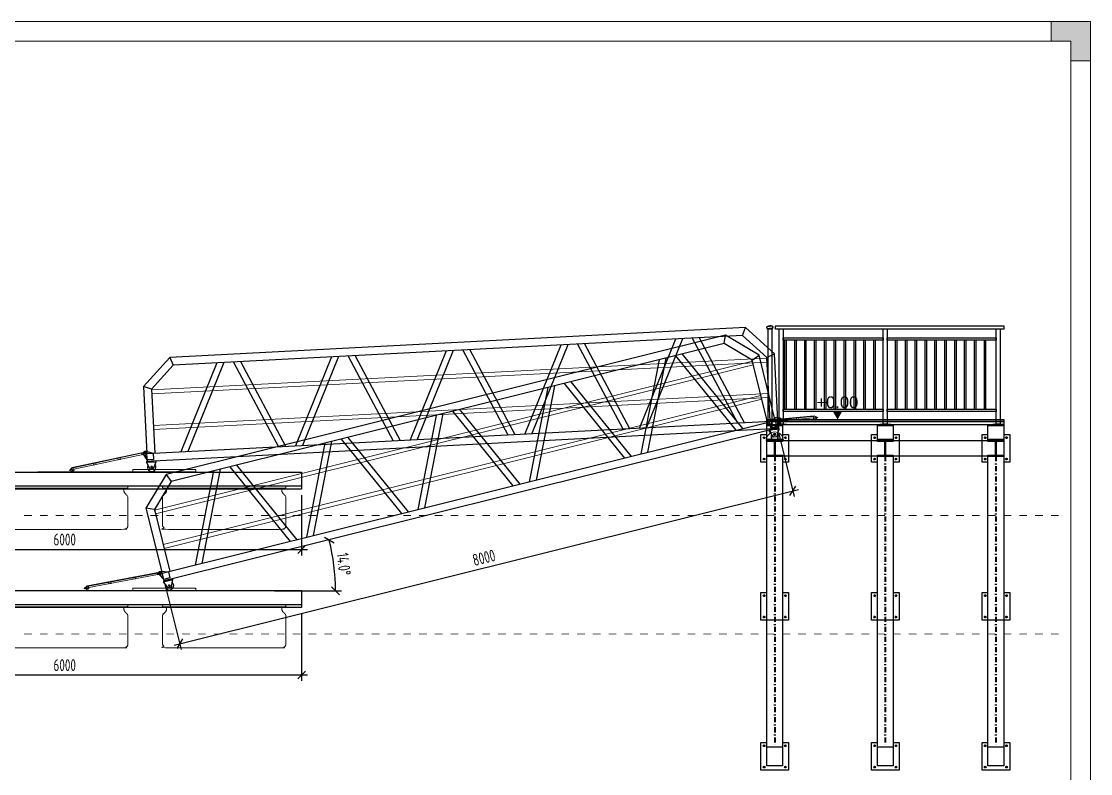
# Model space of a CAD drawing. Header units: millimetres. Extents: x 4 to 2106212, y -117026 to 198097.
# Drawn here: x 1930065 to 1943603, y 180477 to 190001 of the extents above; entities that cross this region are included whole.
import ezdxf

# ---------------------------------------------------------------- set-up
doc = ezdxf.new("R2010")
doc.units = ezdxf.units.MM
for name, pattern in [('CENTER', [0.6, 0.375, -0.075, 0.075, -0.075]), ('CENTER2', [28.575, 19.05, -3.175, 3.175, -3.175]), ('DASHDOT2', [12.7, 6.35, -3.175, 0, -3.175])]:
    doc.linetypes.add(name, pattern=pattern)
for name, color, linetype, lineweight in [('dim', 6, 'Continuous', 13), ('加强板', 140, 'Continuous', 18), ('图框', 7, 'Continuous', 13), ('型材', 7, 'Continuous', 15), ('护栏', 7, 'FENCELINE2', 20), ('文本', 3, 'Continuous', 13), ('浮箱', 160, 'Continuous', 20), ('结构', 4, 'Continuous', 18), ('虚线', 1, 'CENTER2', 0), ('铝斜撑', 241, 'Continuous', 9)]:
    doc.layers.add(name, color=color, linetype=linetype, lineweight=lineweight)
for name, color, linetype in [('H200', 3, 'Continuous'), ('lev', 6, 'Continuous'), ('STEEL', 34, 'Continuous'), ('方管', 100, 'Continuous'), ('细实线(绿色)', 3, 'Continuous'), ('铝横梁', 220, 'Continuous'), ('铝通', 4, 'Continuous')]:
    doc.layers.add(name, color=color, linetype=linetype)
doc.styles.add('hztxt', font='ros1.shx', dxfattribs={"width": 0.8, "bigfont": 'hztxt.shx'})
doc.styles.add('TEXT25', font='arial.ttf', dxfattribs={"height": 0.2})
doc.linetypes.add('FENCELINE2', pattern='A,6.35,-2.54,[132,ltypeshp.shx,S=2.54,R=0,X=-2.54,Y=0],-2.54,25.4', length=36.83)
doc.dimstyles.new('DIM-50', dxfattribs={"dimscale": 50, "dimtxt": 3, "dimasz": 2, "dimexe": 1.5, "dimexo": 1.5, "dimgap": 1, "dimtad": 1, "dimdec": 1, "dimdsep": 46, "dimtxsty": 'hztxt', "dimblk": 'OBLIQUE', "dimcen": 0, "dimdle": 1.5, "dimclrd": 9, "dimclre": 9, "dimclrt": 2, "dimadec": 1, "dimazin": 0, "dimtfac": 1, "dimtdec": 1, "dimtix": 1, "dimtmove": 2, "dimatfit": 3, "dimldrblk": 'OBLIQUE', "dimfxl": 15, "dimtolj": 1, "dimtzin": 0, "dimarcsym": 1})

# ---------------------------------------------------------------- blocks, each defined once
blk = doc.blocks.new('JAGZZ')
at = {"color": 1, "linetype": 'CENTER2', "ltscale": 0.2}
for p, q in [((524725, 13006), (524689, 13006)), ((524707, 12989), (524707, 13024)), ((524616, 12929), (524616, 12941)), ((524627, 12918), (524627, 12953)), ((524638, 12929), (524638, 12941)), ((524776, 12929), (524776, 12941)), ((524787, 12918), (524787, 12953)), ((524798, 12929), (524798, 12941))]:
    blk.add_line(p, q, dxfattribs=at)
at = {"layer": '结构', "color": 4}
for p, q in [((524597, 12929), (524597, 12941)), ((524817, 12941), (524597, 12941)), ((524817, 12929), (524597, 12929)), ((524817, 12929), (524817, 12941))]:
    blk.add_line(p, q, dxfattribs=at)
for points in [[(524670, 12941), (524670, 13001), (524662, 13001), (524662, 12941)], [(524744, 12941), (524744, 13001), (524752, 13001), (524752, 12941)]]:
    blk.add_lwpolyline(points, close=True, dxfattribs=at)
at = {"layer": '结构'}
blk.add_circle((524707, 13006), 13, dxfattribs=at)
at = {"layer": '结构', "color": 4}
blk.add_arc((524707, 12931), 106, 5.7248, 174.2752, dxfattribs=at)
blk = doc.blocks.new('A$C32F71815')
at = {"layer": '铝斜撑', "linetype": 'Continuous'}
for p, q in [((3, 20), (0, 20)), ((0, 20), (0, 0)), ((40, 0), (0, 0)), ((3, 20), (3, 3)), ((40, 3), (3, 3)), ((40, 0), (40, 3))]:
    blk.add_line(p, q, dxfattribs=at)
blk = doc.blocks.new('A$C42B83C84')
at = {"layer": '图框', "lineweight": 0}
h = blk.add_hatch(dxfattribs=at)
h.set_pattern_fill('ANSI31', color=256, scale=0.5, style=0)
h.set_pattern_definition([(45, (82514.4754, -36464.1272), (-1.122532015, 1.122532015), [])])
edge = h.paths.add_edge_path(flags=17)
edge.add_arc((15, 30), 6.5, 0, 360)
edge = h.paths.add_edge_path()
edge.add_arc((15, 30), 10, 0, 360)
for p, q in [((0, 25), (0, 45)), ((0, 45), (458, 45)), ((5, 25), (0, 25)), ((5, 40), (5, 25)), ((457, 40), (5, 40)), ((457, 40), (497, 15)), ((458, 45), (500, 19)), ((462, 7), (462, 23)), ((467, 7), (467, 23)), ((497, 15), (500, 19))]:
    blk.add_line(p, q, dxfattribs=at)
for points in [[(29, 20), (29, 40), (444, 40), (444, 20)], [(59, 40), (59, 20), (29, 20), (29, 40)], [(259, 40), (259, 20), (229, 20), (229, 40)]]:
    blk.add_lwpolyline(points, close=True, dxfattribs=at)
blk.add_lwpolyline([(444, 20), (444, 10, 0.414214), (454, 0), (474, 0, 0.414214), (484, 10), (484, 20)], format="xyb", dxfattribs=at)
blk.add_lwpolyline([(458, 0), (458, 7), (470, 7), (470, 0)], dxfattribs=at)
for radius in [10, 6.5]:
    blk.add_circle((15, 30), radius, dxfattribs=at)
blk.add_blockref('A$C32F71815', (444, 20), dxfattribs=at)
blk = doc.blocks.new('tb')
at = {"lineweight": 0}
h = blk.add_hatch(dxfattribs=at)
h.set_pattern_fill('ANSI31', color=256, scale=0.125, style=0)
h.set_pattern_definition([(45, (-488846.90197, 126237.06756), (-0.2806330038, 0.28063300377), [])])
edge = h.paths.add_edge_path(flags=17)
edge.add_arc((0, 0), 6.5, 0, 360)
edge = h.paths.add_edge_path()
edge.add_arc((0, 0), 10, 0, 360)
for p, q in [((-15, -5), (-15, 15)), ((-15, 15), (943, 15)), ((-10, 10), (-10, -5)), ((942, 10), (-10, 10)), ((942, 10), (982, -16)), ((943, 15), (985, -12)), ((-10, -5), (-15, -5)), ((927, -10), (927, -20)), ((937, -30), (957, -30)), ((941, -23), (953, -23)), ((941, -30), (941, -23)), ((945, -23), (945, -7)), ((950, -23), (950, -7)), ((953, -30), (953, -23)), ((967, -10), (967, -20)), ((982, -16), (985, -12))]:
    blk.add_line(p, q, dxfattribs=at)
for points in [[(14, -10), (14, 10), (927, 10), (927, -10)], [(44, 10), (44, -10), (14, -10), (14, 10)], [(356, 10), (356, -10), (326, -10), (326, 10)], [(668, 10), (668, -10), (638, -10), (638, 10)]]:
    blk.add_lwpolyline(points, close=True, dxfattribs=at)
for radius in [10, 6.5]:
    blk.add_circle((0, 0), radius, dxfattribs=at)
for centre, start, end in [((937, -20), 180, 270), ((957, -20), 270, 0)]:
    blk.add_arc(centre, 10, start, end, dxfattribs=at)
blk.add_blockref('A$C32F71815', (927, -10), dxfattribs=at)
blk = doc.blocks.new('*U2430')
at = {"layer": '虚线', "const_width": 10}
blk.add_lwpolyline([(-50, 0), (50, 0)], dxfattribs=at)
blk = doc.blocks.new('*U2431')
at = {"color": 0, "linetype": 'ByBlock', "lineweight": -2, "transparency": 16777216}
for p in [(0, 0), (200, 0), (400, 0), (600, 0), (800, 0), (1000, 0), (1200, 0), (1400, 0), (1600, 0), (1800, 0), (2000, 0), (2200, 0), (2400, 0), (2600, 0), (2800, 0), (3000, 0), (3200, 0), (3400, 0), (3600, 0), (3800, 0), (4000, 0), (4200, 0), (4400, 0), (4600, 0), (4800, 0), (5000, 0), (5200, 0), (5400, 0), (5600, 0), (5800, 0), (6000, 0), (6200, 0), (6400, 0), (6600, 0), (6800, 0), (7000, 0), (7200, 0), (7400, 0), (7600, 0), (7800, 0), (8000, 0), (8200, 0), (8400, 0), (8600, 0), (8800, 0), (9000, 0), (9200, 0), (9400, 0), (9600, 0), (9800, 0), (10000, 0), (10200, 0), (10400, 0), (10600, 0), (10800, 0), (11000, 0), (11200, 0), (11400, 0), (11600, 0), (11800, 0), (12000, 0), (12200, 0), (12400, 0), (12600, 0), (12800, 0), (13000, 0)]:
    blk.add_blockref('*U2430', p, dxfattribs=at)
blk = doc.blocks.new('EB')
at = {"layer": '加强板'}
blk.add_lwpolyline([(1337537242, 365767056), (1337537242, 365767006), (1337537257, 365767006), (1337537267, 365767056)], close=True, dxfattribs=at)
at = {"layer": '铝通'}
blk.add_lwpolyline([(1337537285, 365767056, 0.668622), (1337537254, 365767090), (1337537162, 365767061), (1337537162, 365766981), (1337537242, 365766981)], format="xyb", close=True, dxfattribs=at)
blk.add_circle((1337537262, 365767066), 7, dxfattribs=at)
blk = doc.blocks.new('A$C1CD0366B')
at = {"color": 1, "linetype": 'CENTER', "ltscale": 0.52}
for p, q in [((56, 60), (84, 60)), ((70, 46), (70, 74))]:
    blk.add_line(p, q, dxfattribs=at)
blk.add_lwpolyline([(0, 120), (0, 0), (10, 0), (10, 120)], close=True)
blk.add_lwpolyline([(10, 120), (97, 84, -0.315452), (100, 79), (100, 41, -0.315452), (97, 36), (10, 0)], format="xyb")
blk.add_circle((70, 60), 13)
blk = doc.blocks.new('GW-R')
at = {"color": 3, "linetype": 'CENTER2'}
for p, q in [((8398, 1960), (8368, 1960)), ((8383, 1945), (8383, 1975))]:
    blk.add_line(p, q, dxfattribs=at)
at = {"color": 1, "linetype": 'CENTER', "ltscale": 0.52}
for p, q in [((8369, 1960), (8397, 1960)), ((8383, 1974), (8383, 1946))]:
    blk.add_line(p, q, dxfattribs=at)
blk.add_lwpolyline([(8443, 2035), (8323, 2035), (8323, 2025), (8443, 2025)], close=True)
at = {"color": 0}
for points in [[(8360, 1942), (8323, 2025)], [(8406, 1942), (8443, 2025)]]:
    blk.add_lwpolyline(points, dxfattribs=at)
blk.add_lwpolyline([(8406, 1942, -0.317501), (8397, 1935), (8370, 1935, -0.317501), (8360, 1942)], format="xyb")
blk.add_circle((8383, 1960), 9)
blk.add_circle((8383, 1960), 9)
blk.add_arc((8383, 1960), 55, 144.9944, 35.0056)
blk = doc.blocks.new('*U2432')
at = {"layer": '型材'}
for points in [[(3900, 315), (-3900, 315), (-3900, 265), (3900, 265)], [(3900, -135), (-3900, -135), (-3900, -185), (3900, -185)]]:
    blk.add_lwpolyline(points, close=True, dxfattribs=at)
at = {"layer": '铝横梁', "color": 6}
for points in [[(-3060, 615), (-3573, -485)], [(-2971, 615), (-3485, -485)], [(-2846, 615), (-2332, -485)], [(-2758, 615), (-2244, -485)], [(-1606, 615), (-2119, -485)], [(-1517, 615), (-2031, -485)], [(-1392, 615), (-878, -485)], [(-1304, 615), (-790, -485)], [(-152, 615), (-665, -485)], [(-63, 615), (-577, -485)], [(62, 615), (576, -485)], [(150, 615), (664, -485)], [(1302, 615), (789, -485)], [(1391, 615), (877, -485)], [(1516, 615), (2030, -485)], [(1604, 615), (2118, -485)], [(2756, 615), (2243, -485)], [(2845, 615), (2331, -485)], [(2970, 615), (3484, -485)], [(3058, 615), (3572, -485)]]:
    blk.add_lwpolyline(points, dxfattribs=at)
at = {"layer": '铝通', "color": 4}
for points in [[(-4000, -485), (-4000, 365), (-3650, 715), (3650, 715), (4000, 365), (4000, -485)], [(-3609, 615), (-3650, 715)], [(3650, 715), (3609, 615)], [(-3900, -485), (-3900, 324), (-3609, 615), (3609, 615), (3900, 324), (3900, -485)], [(-3900, 324), (-4000, 365)], [(3900, 324), (4000, 365)], [(4000, -485), (-4000, -485), (-4000, -585), (4000, -585), (4000, -485)]]:
    blk.add_lwpolyline(points, dxfattribs=at)
at = {"xscale": -1}
blk.add_blockref('GW-R', (12333, -2620), dxfattribs=at)
at = {"layer": '图框', "xscale": -1, "rotation": 90}
blk.add_blockref('A$C1CD0366B', (-3890, -585), dxfattribs=at)
at = {"layer": '型材', "color": 22, "xscale": -1}
blk.add_blockref('EB', (1337533242, -365767546), dxfattribs=at)
at = {"layer": '型材', "color": 22}
blk.add_blockref('EB', (-1337533242, -365767546), dxfattribs=at)
blk = doc.blocks.new('*U2433')
at = {"color": 0, "linetype": 'ByBlock', "lineweight": -2, "transparency": 16777216}
blk.add_blockref('*U2432', (0, 0), dxfattribs=at)
blk = doc.blocks.new('*U2434')
at = {"layer": '虚线', "const_width": 10}
blk.add_lwpolyline([(-50, 0), (50, 0)], dxfattribs=at)
blk = doc.blocks.new('*U2435')
at = {"color": 0, "linetype": 'ByBlock', "lineweight": -2, "transparency": 16777216}
for p in [(0, 0), (200, 0), (400, 0), (600, 0), (800, 0), (1000, 0), (1200, 0), (1400, 0), (1600, 0), (1800, 0), (2000, 0), (2200, 0), (2400, 0), (2600, 0), (2800, 0), (3000, 0), (3200, 0), (3400, 0), (3600, 0), (3800, 0), (4000, 0), (4200, 0), (4400, 0), (4600, 0), (4800, 0), (5000, 0), (5200, 0), (5400, 0), (5600, 0), (5800, 0), (6000, 0), (6200, 0), (6400, 0), (6600, 0), (6800, 0), (7000, 0), (7200, 0), (7400, 0), (7600, 0), (7800, 0), (8000, 0), (8200, 0), (8400, 0), (8600, 0), (8800, 0), (9000, 0), (9200, 0), (9400, 0), (9600, 0), (9800, 0), (10000, 0), (10200, 0), (10400, 0), (10600, 0), (10800, 0), (11000, 0), (11200, 0), (11400, 0), (11600, 0), (11800, 0), (12000, 0), (12200, 0), (12400, 0), (12600, 0), (12800, 0), (13000, 0)]:
    blk.add_blockref('*U2434', p, dxfattribs=at)
blk = doc.blocks.new('*U2436')
at = {"layer": '型材'}
for points in [[(3900, 315), (-3900, 315), (-3900, 265), (3900, 265)], [(3900, -135), (-3900, -135), (-3900, -185), (3900, -185)]]:
    blk.add_lwpolyline(points, close=True, dxfattribs=at)
at = {"layer": '铝横梁', "color": 6}
for points in [[(-3060, 615), (-3573, -485)], [(-2971, 615), (-3485, -485)], [(-2846, 615), (-2332, -485)], [(-2758, 615), (-2244, -485)], [(-1606, 615), (-2119, -485)], [(-1517, 615), (-2031, -485)], [(-1392, 615), (-878, -485)], [(-1304, 615), (-790, -485)], [(-152, 615), (-665, -485)], [(-63, 615), (-577, -485)], [(62, 615), (576, -485)], [(150, 615), (664, -485)], [(1302, 615), (789, -485)], [(1391, 615), (877, -485)], [(1516, 615), (2030, -485)], [(1604, 615), (2118, -485)], [(2756, 615), (2243, -485)], [(2845, 615), (2331, -485)], [(2970, 615), (3484, -485)], [(3058, 615), (3572, -485)]]:
    blk.add_lwpolyline(points, dxfattribs=at)
at = {"layer": '铝通', "color": 4}
for points in [[(-4000, -485), (-4000, 365), (-3650, 715), (3650, 715), (4000, 365), (4000, -485)], [(-3609, 615), (-3650, 715)], [(3650, 715), (3609, 615)], [(-3900, -485), (-3900, 324), (-3609, 615), (3609, 615), (3900, 324), (3900, -485)], [(-3900, 324), (-4000, 365)], [(3900, 324), (4000, 365)], [(4000, -485), (-4000, -485), (-4000, -585), (4000, -585), (4000, -485)]]:
    blk.add_lwpolyline(points, dxfattribs=at)
at = {"xscale": -1}
blk.add_blockref('GW-R', (12333, -2620), dxfattribs=at)
at = {"layer": '图框', "xscale": -1, "rotation": 90}
blk.add_blockref('A$C1CD0366B', (-3890, -585), dxfattribs=at)
at = {"layer": '型材', "color": 22, "xscale": -1}
blk.add_blockref('EB', (1337533242, -365767546), dxfattribs=at)
at = {"layer": '型材', "color": 22}
blk.add_blockref('EB', (-1337533242, -365767546), dxfattribs=at)
blk = doc.blocks.new('*U2437')
at = {"color": 0, "linetype": 'ByBlock', "lineweight": -2, "transparency": 16777216}
blk.add_blockref('*U2436', (0, 0), dxfattribs=at)
blk = doc.blocks.new('_Oblique')
at = {"color": 0, "linetype": 'ByBlock', "lineweight": -2}
blk.add_line((-0.5, -0.5), (0.5, 0.5), dxfattribs=at)
blk = doc.blocks.new('*D2442')
at = {"color": 9, "lineweight": -2, "transparency": 16777216}
blk.add_line((1933270, 182793), (1934118, 182793), dxfattribs=at)
blk.add_arc((1931405, 182793), 2637, 360, 14, dxfattribs=at)
at = {"layer": 'Defpoints', "color": 0, "transparency": 16777216}
for p in [(1939635, 184845, 0), (1931873, 182910, 0), (1934034, 183008), (1929195, 182793), (1933195, 182793)]:
    blk.add_point(p, dxfattribs=at)
at = {"color": 9, "lineweight": -2, "transparency": 16777216, "xscale": 100, "yscale": 100, "zscale": 100}
for p, rotation in [((1933964, 183431), 103.9999999999998), ((1934043, 182793), 269.9999999999997)]:
    blk.add_blockref('_Oblique', p, dxfattribs=dict(at, rotation=rotation))
at = {"color": 2, "transparency": 16777216, "insert": (1934147, 183130), "char_height": 150, "attachment_point": 5, "rotation": 277, "style": 'hztxt'}
blk.add_mtext('\\A1;14.0°', dxfattribs=at)
blk = doc.blocks.new('*U2440')
at = {"color": 0, "ltscale": 5000}
blk.add_lwpolyline([(3000, 363), (-3000, 363), (-3000, 147), (3000, 147)], close=True, dxfattribs=at)
blk.add_lwpolyline([(3000, 187), (-3000, 187)], dxfattribs=at)
at = {"layer": '浮箱', "color": 5, "linetype": 'Continuous', "lineweight": 5}
for points in [[(-1250, 157, 0.414214), (-1240, 167), (-1240, 177, 0.414214), (-1250, 187), (-1290, 187), (-2750, 187), (-2790, 187, 0.414214), (-2800, 177), (-2800, 167, 0.414214), (-2790, 157), (-2750, 157), (-1290, 157)], [(750, 157, 0.414214), (760, 167), (760, 177, 0.414214), (750, 187), (710, 187), (-750, 187), (-790, 187, 0.414214), (-800, 177), (-800, 167, 0.414214), (-790, 157), (-750, 157), (710, 157)], [(2750, 157, 0.414214), (2760, 167), (2760, 177, 0.414214), (2750, 187), (2710, 187), (1250, 187), (1210, 187, 0.414214), (1200, 177), (1200, 167, 0.414214), (1210, 157), (1250, 157), (2710, 157)]]:
    blk.add_lwpolyline(points, format="xyb", close=True, dxfattribs=at)
for points in [[(-1290, 157), (-1290, 142), (-1290, 128), (-1290, 107), (-1275, 92), (-1265, 82), (-1255, 72), (-1240, 57), (-1240, 36), (-1240, -188), (-1240, -313), (-1240, -363), (-1290, -363), (-2220, -363), (-2750, -363), (-2800, -363), (-2800, -313), (-2800, -188), (-2800, 36), (-2800, 57), (-2785, 72), (-2775, 82), (-2765, 92), (-2750, 107), (-2750, 128), (-2750, 142), (-2750, 157)], [(710, 157), (710, 142), (710, 128), (710, 107), (725, 92), (735, 82), (745, 72), (760, 57), (760, 36), (760, -188), (760, -313), (760, -363), (710, -363), (-220, -363), (-750, -363), (-800, -363), (-800, -313), (-800, -188), (-800, 36), (-800, 57), (-785, 72), (-775, 82), (-765, 92), (-750, 107), (-750, 128), (-750, 142), (-750, 157)], [(2710, 157), (2710, 142), (2710, 128), (2710, 107), (2725, 92), (2735, 82), (2745, 72), (2760, 57), (2760, 36), (2760, -188), (2760, -213), (2760, -263), (2710, -263), (1780, -263), (1250, -263), (1200, -263), (1200, -213), (1200, -188), (1200, 36), (1200, 57), (1215, 72), (1225, 82), (1235, 92), (1250, 107), (1250, 128), (1250, 142), (1250, 157)]]:
    blk.add_rational_spline(points, [1, 1, 1, 0.923879532511, 1, 1, 1, 0.923879532511, 1, 1, 1, 0.707106781187, 1, 1, 1, 0.707106781187, 1, 1, 1, 0.923879532511, 1, 1, 1, 0.923879532511, 1, 1, 1], degree=2, knots=[0, 0, 0, 1, 1, 1.785398, 1.785398, 2.785398, 2.785398, 3.570796, 3.570796, 4.570796, 4.570796, 6.141593, 6.141593, 7.141593, 7.141593, 8.712389, 8.712389, 9.712389, 9.712389, 10.497787, 10.497787, 11.497787, 11.497787, 12.283185, 12.283185, 13.283185, 13.283185, 13.283185], dxfattribs=at)
blk = doc.blocks.new('*U2441')
at = {"color": 0, "linetype": 'ByBlock', "lineweight": -2, "transparency": 16777216}
blk.add_blockref('*U2440', (0, 0), dxfattribs=at)
blk = doc.blocks.new('*U2438')
at = {"color": 0, "ltscale": 5000}
blk.add_lwpolyline([(3000, 363), (-3000, 363), (-3000, 147), (3000, 147)], close=True, dxfattribs=at)
blk.add_lwpolyline([(3000, 187), (-3000, 187)], dxfattribs=at)
at = {"layer": '浮箱', "color": 5, "linetype": 'Continuous', "lineweight": 5}
for points in [[(-1250, 157, 0.414214), (-1240, 167), (-1240, 177, 0.414214), (-1250, 187), (-1290, 187), (-2750, 187), (-2790, 187, 0.414214), (-2800, 177), (-2800, 167, 0.414214), (-2790, 157), (-2750, 157), (-1290, 157)], [(750, 157, 0.414214), (760, 167), (760, 177, 0.414214), (750, 187), (710, 187), (-750, 187), (-790, 187, 0.414214), (-800, 177), (-800, 167, 0.414214), (-790, 157), (-750, 157), (710, 157)], [(2750, 157, 0.414214), (2760, 167), (2760, 177, 0.414214), (2750, 187), (2710, 187), (1250, 187), (1210, 187, 0.414214), (1200, 177), (1200, 167, 0.414214), (1210, 157), (1250, 157), (2710, 157)]]:
    blk.add_lwpolyline(points, format="xyb", close=True, dxfattribs=at)
for points in [[(-1290, 157), (-1290, 142), (-1290, 128), (-1290, 107), (-1275, 92), (-1265, 82), (-1255, 72), (-1240, 57), (-1240, 36), (-1240, -188), (-1240, -313), (-1240, -363), (-1290, -363), (-2220, -363), (-2750, -363), (-2800, -363), (-2800, -313), (-2800, -188), (-2800, 36), (-2800, 57), (-2785, 72), (-2775, 82), (-2765, 92), (-2750, 107), (-2750, 128), (-2750, 142), (-2750, 157)], [(710, 157), (710, 142), (710, 128), (710, 107), (725, 92), (735, 82), (745, 72), (760, 57), (760, 36), (760, -188), (760, -313), (760, -363), (710, -363), (-220, -363), (-750, -363), (-800, -363), (-800, -313), (-800, -188), (-800, 36), (-800, 57), (-785, 72), (-775, 82), (-765, 92), (-750, 107), (-750, 128), (-750, 142), (-750, 157)], [(2710, 157), (2710, 142), (2710, 128), (2710, 107), (2725, 92), (2735, 82), (2745, 72), (2760, 57), (2760, 36), (2760, -188), (2760, -213), (2760, -263), (2710, -263), (1780, -263), (1250, -263), (1200, -263), (1200, -213), (1200, -188), (1200, 36), (1200, 57), (1215, 72), (1225, 82), (1235, 92), (1250, 107), (1250, 128), (1250, 142), (1250, 157)]]:
    blk.add_rational_spline(points, [1, 1, 1, 0.923879532511, 1, 1, 1, 0.923879532511, 1, 1, 1, 0.707106781187, 1, 1, 1, 0.707106781187, 1, 1, 1, 0.923879532511, 1, 1, 1, 0.923879532511, 1, 1, 1], degree=2, knots=[0, 0, 0, 1, 1, 1.785398, 1.785398, 2.785398, 2.785398, 3.570796, 3.570796, 4.570796, 4.570796, 6.141593, 6.141593, 7.141593, 7.141593, 8.712389, 8.712389, 9.712389, 9.712389, 10.497787, 10.497787, 11.497787, 11.497787, 12.283185, 12.283185, 13.283185, 13.283185, 13.283185], dxfattribs=at)
blk = doc.blocks.new('*U2439')
at = {"color": 0, "linetype": 'ByBlock', "lineweight": -2, "transparency": 16777216}
blk.add_blockref('*U2438', (0, 0), dxfattribs=at)
blk = doc.blocks.new('*U2452')
at = {"layer": 'STEEL'}
for p, q in [((-135, 148), (-135, 122)), ((135, 148), (135, 122)), ((-148, 135), (-122, 135)), ((122, 135), (148, 135)), ((-148, -135), (-122, -135)), ((-135, -148), (-135, -122)), ((122, -135), (148, -135)), ((135, -148), (135, -122))]:
    blk.add_line(p, q, dxfattribs=at)
for points in [[(-100, -175), (-175, -175), (-175, 175), (-100, 175)], [(100, 175), (175, 175), (175, -175), (100, -175)]]:
    blk.add_lwpolyline(points, dxfattribs=at)
for centre in [(-135, 135), (135, 135), (-135, -135), (135, -135)]:
    blk.add_circle(centre, 11, dxfattribs=at)
blk = doc.blocks.new('*U2453')
at = {"color": 0, "linetype": 'ByBlock', "lineweight": -2, "transparency": 16777216}
blk.add_blockref('*U2452', (0, 0), dxfattribs=at)
blk = doc.blocks.new('*U2454')
at = {"layer": 'STEEL'}
for p, q in [((-135, 148), (-135, 122)), ((135, 148), (135, 122)), ((-148, 135), (-122, 135)), ((122, 135), (148, 135)), ((-148, -135), (-122, -135)), ((-135, -148), (-135, -122)), ((122, -135), (148, -135)), ((135, -148), (135, -122))]:
    blk.add_line(p, q, dxfattribs=at)
for points in [[(-100, -175), (-175, -175), (-175, 175), (-100, 175)], [(100, 175), (175, 175), (175, -175), (100, -175)]]:
    blk.add_lwpolyline(points, dxfattribs=at)
for centre in [(-135, 135), (135, 135), (-135, -135), (135, -135)]:
    blk.add_circle(centre, 11, dxfattribs=at)
blk = doc.blocks.new('*U2447')
at = {"color": 0, "linetype": 'ByBlock', "lineweight": -2, "transparency": 16777216}
blk.add_blockref('*U2454', (0, 0), dxfattribs=at)
blk = doc.blocks.new('*U2448')
at = {"layer": 'STEEL'}
for p, q in [((-135, 148), (-135, 122)), ((135, 148), (135, 122)), ((-148, 135), (-122, 135)), ((122, 135), (148, 135)), ((-148, -135), (-122, -135)), ((-135, -148), (-135, -122)), ((122, -135), (148, -135)), ((135, -148), (135, -122))]:
    blk.add_line(p, q, dxfattribs=at)
for points in [[(-100, -175), (-175, -175), (-175, 175), (-100, 175)], [(100, 175), (175, 175), (175, -175), (100, -175)]]:
    blk.add_lwpolyline(points, dxfattribs=at)
for centre in [(-135, 135), (135, 135), (-135, -135), (135, -135)]:
    blk.add_circle(centre, 11, dxfattribs=at)
blk = doc.blocks.new('*U2449')
at = {"color": 0, "linetype": 'ByBlock', "lineweight": -2, "transparency": 16777216}
blk.add_blockref('*U2448', (0, 0), dxfattribs=at)
blk = doc.blocks.new('*U2450')
at = {"layer": 'STEEL'}
for p, q in [((-135, 148), (-135, 122)), ((135, 148), (135, 122)), ((-148, 135), (-122, 135)), ((122, 135), (148, 135)), ((-148, -135), (-122, -135)), ((-135, -148), (-135, -122)), ((122, -135), (148, -135)), ((135, -148), (135, -122))]:
    blk.add_line(p, q, dxfattribs=at)
blk.add_lwpolyline([(100, 175), (175, 175), (175, -175), (-175, -175), (-175, 175), (-100, 175)], dxfattribs=at)
for centre in [(-135, 135), (135, 135), (-135, -135), (135, -135)]:
    blk.add_circle(centre, 11, dxfattribs=at)
blk = doc.blocks.new('*U2451')
at = {"color": 0, "linetype": 'ByBlock', "lineweight": -2, "transparency": 16777216}
for p in [(0, 0), (1400, 0), (2800, 0)]:
    blk.add_blockref('*U2450', p, dxfattribs=at)
blk = doc.blocks.new('*U2445')
at = {"layer": 'STEEL'}
for p, q in [((-135, 148), (-135, 122)), ((135, 148), (135, 122)), ((-148, 135), (-122, 135)), ((122, 135), (148, 135)), ((-148, -135), (-122, -135)), ((-135, -148), (-135, -122)), ((122, -135), (148, -135)), ((135, -148), (135, -122))]:
    blk.add_line(p, q, dxfattribs=at)
blk.add_lwpolyline([(100, 175), (175, 175), (175, -175), (-175, -175), (-175, 175), (-100, 175)], dxfattribs=at)
for centre in [(-135, 135), (135, 135), (-135, -135), (135, -135)]:
    blk.add_circle(centre, 11, dxfattribs=at)
blk = doc.blocks.new('*U2446')
at = {"color": 0, "linetype": 'ByBlock', "lineweight": -2, "transparency": 16777216}
for p in [(0, 0), (1400, 0), (2800, 0)]:
    blk.add_blockref('*U2445', p, dxfattribs=at)
blk = doc.blocks.new('*U2443')
h = blk.add_hatch(color=252)
h.dxf.hatch_style = 1
h.paths.add_polyline_path([(-1485, 1571, 0.414214), (-1488, 1568), (-1485, 1568)])
h = blk.add_hatch(color=252)
h.dxf.hatch_style = 1
h.paths.add_polyline_path([(-1435, 1571, -0.414214), (-1432, 1568), (-1435, 1568)])
h = blk.add_hatch(color=252)
h.dxf.hatch_style = 1
h.paths.add_polyline_path([(-1345, 1571, 0.414214), (-1348, 1568), (-1345, 1568)])
h = blk.add_hatch(color=252)
h.dxf.hatch_style = 1
h.paths.add_polyline_path([(-1295, 1571, -0.414214), (-1292, 1568), (-1295, 1568)])
h = blk.add_hatch(color=252)
h.dxf.hatch_style = 1
h.paths.add_polyline_path([(-25, 1571, 0.414214), (-28, 1568), (-25, 1568)])
h = blk.add_hatch(color=252)
h.dxf.hatch_style = 1
h.paths.add_polyline_path([(25, 1571, -0.414214), (28, 1568), (25, 1568)])
h = blk.add_hatch(color=252)
h.dxf.hatch_style = 1
h.paths.add_polyline_path([(1405, 1571, 0.414214), (1402, 1568), (1405, 1568)])
h = blk.add_hatch(color=252)
h.dxf.hatch_style = 1
h.paths.add_polyline_path([(1455, 1571, -0.414214), (1458, 1568), (1455, 1568)])
at = {"color": 252, "elevation": 0}
for points in [[(-25, 2777), (25, 2777), (25, 1568), (-25, 1568)], [(1405, 2777), (1455, 2777), (1455, 1568), (1405, 1568)], [(-1295, 2662), (-25, 2662), (-25, 2632), (-1295, 2632)], [(25, 2662), (1405, 2662), (1405, 2632), (25, 2632)], [(-1500, 1627), (1500, 1627), (1500, 1602), (-1500, 1602)], [(-1500, 1602), (1500, 1602), (1500, 1562), (-1500, 1562)]]:
    blk.add_lwpolyline(points, close=True, dxfattribs=at)
at = {"color": 252}
for points in [[(-1250, 1757), (-1250, 2632), (-1275, 2632), (-1275, 1757)], [(-1125, 1757), (-1125, 2632), (-1150, 2632), (-1150, 1757)], [(-1000, 1757), (-1000, 2632), (-1025, 2632), (-1025, 1757)], [(-875, 1757), (-875, 2632), (-900, 2632), (-900, 1757)], [(-750, 1757), (-750, 2632), (-775, 2632), (-775, 1757)], [(-625, 1757), (-625, 2632), (-650, 2632), (-650, 1757)], [(-500, 1757), (-500, 2632), (-525, 2632), (-525, 1757)], [(-375, 1757), (-375, 2632), (-400, 2632), (-400, 1757)], [(-250, 1757), (-250, 2632), (-275, 2632), (-275, 1757)], [(-125, 1757), (-125, 2632), (-150, 2632), (-150, 1757)], [(150, 1757), (150, 2632), (125, 2632), (125, 1757)], [(275, 1757), (275, 2632), (250, 2632), (250, 1757)], [(400, 1757), (400, 2632), (375, 2632), (375, 1757)], [(525, 1757), (525, 2632), (500, 2632), (500, 1757)], [(650, 1757), (650, 2632), (625, 2632), (625, 1757)], [(775, 1757), (775, 2632), (750, 2632), (750, 1757)], [(900, 1757), (900, 2632), (875, 2632), (875, 1757)], [(1025, 1757), (1025, 2632), (1000, 2632), (1000, 1757)], [(1150, 1757), (1150, 2632), (1125, 2632), (1125, 1757)], [(1275, 1757), (1275, 2632), (1250, 2632), (1250, 1757)]]:
    blk.add_lwpolyline(points, dxfattribs=at)
for points in [[(-1295, 1757), (-25, 1757), (-25, 1727), (-1295, 1727)], [(25, 1757), (1405, 1757), (1405, 1727), (25, 1727)]]:
    blk.add_lwpolyline(points, close=True, dxfattribs=at)
at = {"color": 252, "elevation": 0}
for points in [[(-1500, 1568), (-1420, 1568), (-1420, 1562), (-1500, 1562), (-1500, 1568)], [(-1467, 1568), (-1467, 1562)], [(-1460, 1573), (-1460, 1557)], [(-1453, 1568), (-1453, 1562)], [(-1390, 1568), (-1250, 1568), (-1250, 1562), (-1390, 1562), (-1390, 1568)], [(-1376, 1568), (-1376, 1562)], [(-1369, 1573), (-1369, 1557)], [(-1362, 1568), (-1362, 1562)], [(-1278, 1568), (-1278, 1562)], [(-1271, 1573), (-1271, 1557)], [(-1264, 1568), (-1264, 1562)], [(-70, 1568), (70, 1568), (70, 1562), (-70, 1562), (-70, 1568)], [(-56, 1568), (-56, 1562)], [(-49, 1573), (-49, 1557)], [(-42, 1568), (-42, 1562)], [(42, 1568), (42, 1562)], [(49, 1573), (49, 1557)], [(56, 1568), (56, 1562)], [(1360, 1568), (1500, 1568), (1500, 1562), (1360, 1562), (1360, 1568)], [(1374, 1568), (1374, 1562)], [(1381, 1573), (1381, 1557)], [(1388, 1568), (1388, 1562)], [(1472, 1568), (1472, 1562)], [(1479, 1573), (1479, 1557)], [(1486, 1568), (1486, 1562)]]:
    blk.add_lwpolyline(points, dxfattribs=at)
at = {"color": 252, "linetype": 'DASHDOT2', "ltscale": 10, "elevation": 0}
for points in [[(-1404, 1162), (-1404, -2517)], [(-1396, 1162), (-1396, -2517)], [(-4, 1162), (-4, -2517)], [(4, 1162), (4, -2517)], [(1396, 1162), (1396, -2517)], [(1404, 1162), (1404, -2517)]]:
    blk.add_lwpolyline(points, dxfattribs=at)
at = {"color": 252}
for centre, start, end in [((-1485, 1568, 0), 90, 180), ((-1435, 1568, 0), 0, 90), ((-1345, 1568, 0), 90, 180), ((-1295, 1568, 0), 0, 90), ((-25, 1568, 0), 90, 180), ((25, 1568, 0), 0, 90), ((1405, 1568, 0), 90, 180), ((1455, 1568, 0), 0, 90)]:
    blk.add_arc(centre, 2.5, start, end, dxfattribs=at)
at = {"layer": 'H200', "color": 252, "elevation": 0}
for points in [[(-1500, 1562), (-1300, 1562), (-1300, 1362), (-1500, 1362)], [(-1500, 1550), (-1300, 1550), (-1300, 1374), (-1500, 1374)], [(-100, 1562), (100, 1562), (100, 1362), (-100, 1362)], [(-100, 1550), (100, 1550), (100, 1374), (-100, 1374)], [(1300, 1562), (1500, 1562), (1500, 1362), (1300, 1362)], [(1300, 1550), (1500, 1550), (1500, 1374), (1300, 1374)], [(-1500, 1362), (1500, 1362), (1500, 1162), (-1500, 1162)], [(-1500, 1162), (-1300, 1162), (-1300, -2757), (-1500, -2757)], [(-100, 1162), (100, 1162), (100, -2757), (-100, -2757)], [(1300, 1162), (1500, 1162), (1500, -2757), (1300, -2757)]]:
    blk.add_lwpolyline(points, close=True, dxfattribs=at)
for points in [[(-1404, 1339, 0.359359), (-1417, 1350), (-1500, 1350), (-1500, 1362), (-1300, 1362), (-1300, 1350), (-1383, 1350, 0.362402), (-1396, 1339), (-1396, 1187, 0.414214), (-1383, 1174), (-1300, 1174), (-1300, 1162), (-1500, 1162), (-1500, 1174), (-1417, 1174, 0.414214), (-1404, 1187)], [(-4, 1339, 0.359359), (-17, 1350), (-100, 1350), (-100, 1362), (100, 1362), (100, 1350), (17, 1350, 0.362402), (4, 1339), (4, 1187, 0.414214), (17, 1174), (100, 1174), (100, 1162), (-100, 1162), (-100, 1174), (-17, 1174, 0.414214), (-4, 1187)], [(1396, 1339, 0.359359), (1383, 1350), (1300, 1350), (1300, 1362), (1500, 1362), (1500, 1350), (1417, 1350, 0.362402), (1404, 1339), (1404, 1187, 0.414214), (1417, 1174), (1500, 1174), (1500, 1162), (1300, 1162), (1300, 1174), (1383, 1174, 0.414214), (1396, 1187)]]:
    blk.add_lwpolyline(points, format="xyb", close=True, dxfattribs=at)
at = {"layer": '方管', "color": 252}
for p, q in [((-1486, 2777, 0), (-1434, 2777, 0)), ((-1485, 2777, 0), (-1435, 2777, 0))]:
    blk.add_line(p, q, dxfattribs=at)
for points in [[(-1489, 2778, -0.414214), (-1488, 2779)], [(-1489, 2776, 0.636486), (-1489, 2776)], [(-1432, 2779, -0.414214), (-1431, 2778)], [(-1431, 2776, 0.648584), (-1431, 2776)]]:
    blk.add_lwpolyline(points, format="xyb", dxfattribs=at)
at = {"layer": '方管', "color": 252, "elevation": 0}
for points in [[(-1485, 2777), (-1435, 2777), (-1435, 1568), (-1485, 1568)], [(1500, 2812), (1500, 2772), (-1390, 2772), (-1390, 2812)], [(-1345, 2777), (-1295, 2777), (-1295, 1568), (-1345, 1568)]]:
    blk.add_lwpolyline(points, close=True, dxfattribs=at)
at = {"layer": '方管', "color": 252}
for centre, radius, start, end in [((-1488, 2778, 0), 0.5, 90, 180), ((-1489, 2776, 0), 0.2, 230.0953, 0), ((-1486, 2777, 0), 0.5, 90, 180), ((-1487, 2773, 0), 0.2, 232.1545, 0), ((-1434, 2777, 0), 0.5, 0, 90), ((-1433, 2773, 0), 0.2, 180, 307.8455), ((-1432, 2778, 0), 0.5, 0, 90), ((-1431, 2776, 0), 0.2, 180, 309.9047)]:
    blk.add_arc(centre, radius, start, end, dxfattribs=at)
for points in [[(-1500, 2793, 0), (-1500, 2813, 0), (-1476, 2813, 0), (-1460, 2813, 0)], [(-1488, 2779, 0), (-1479, 2779, 0), (-1470, 2779, 0), (-1460, 2779, 0)], [(-1420, 2793, 0), (-1420, 2813, 0), (-1444, 2813, 0), (-1460, 2813, 0)], [(-1432, 2779, 0), (-1441, 2779, 0), (-1450, 2779, 0), (-1460, 2779, 0)]]:
    blk.add_open_spline(points, degree=3, dxfattribs=at)
for points, knots in [([(-1487, 2773, 0), (-1496, 2779, 0), (-1500, 2787, 0), (-1500, 2793, 0), (-1500, 2793, 0), (-1500, 2793, 0), (-1500, 2794, 0)], [0.031268, 0.031268, 0.031268, 0.031268, 1, 1, 1, 1.0187782, 1.0187782, 1.0187782, 1.0187782]), ([(-1498, 2793, 0), (-1498, 2795, 0), (-1498, 2796, 0), (-1497, 2799, 0), (-1497, 2800, 0), (-1496, 2802, 0), (-1495, 2803, 0), (-1493, 2805, 0), (-1492, 2806, 0), (-1490, 2807, 0), (-1488, 2808, 0), (-1484, 2809, 0), (-1481, 2810, 0), (-1474, 2811, 0), (-1471, 2811, 0), (-1466, 2811, 0), (-1463, 2811, 0), (-1460, 2811, 0)], [0, 0, 0, 0, 0.092947, 0.092947, 0.185894, 0.185894, 0.278842, 0.278842, 0.371789, 0.371789, 0.464736, 0.464736, 0.663842, 0.663842, 0.862947, 0.862947, 1, 1, 1, 1]), ([(-1489, 2776, 0), (-1491, 2778, 0), (-1492, 2779, 0), (-1495, 2783, 0), (-1496, 2785, 0), (-1498, 2789, 0), (-1498, 2790, 0), (-1498, 2792, 0), (-1498, 2793, 0), (-1498, 2793, 0), (-1498, 2793, 0), (-1498, 2793, 0), (-1498, 2794, 0)], [0.1474935, 0.1474935, 0.1474935, 0.1474935, 0.3251972, 0.3251972, 0.6503943, 0.6503943, 0.9163919, 0.9163919, 1, 1, 1, 1.0229327, 1.0229327, 1.0229327, 1.0229327]), ([(-1422, 2793, 0), (-1422, 2795, 0), (-1422, 2796, 0), (-1423, 2799, 0), (-1423, 2800, 0), (-1424, 2802, 0), (-1425, 2803, 0), (-1427, 2805, 0), (-1428, 2806, 0), (-1430, 2807, 0), (-1432, 2808, 0), (-1436, 2809, 0), (-1439, 2810, 0), (-1446, 2811, 0), (-1449, 2811, 0), (-1454, 2811, 0), (-1458, 2811, 0), (-1460, 2811, 0)], [0, 0, 0, 0, 0.092947, 0.092947, 0.185894, 0.185894, 0.278842, 0.278842, 0.371789, 0.371789, 0.464736, 0.464736, 0.663842, 0.663842, 0.862947, 0.862947, 1, 1, 1, 1]), ([(-1433, 2773, 0), (-1424, 2779, 0), (-1420, 2787, 0), (-1420, 2793, 0), (-1420, 2793, 0), (-1420, 2793, 0), (-1420, 2793, 0)], [0.031268, 0.031268, 0.031268, 0.031268, 1, 1, 1, 1.0187782, 1.0187782, 1.0187782, 1.0187782]), ([(-1431, 2776, 0), (-1429, 2778, 0), (-1428, 2779, 0), (-1425, 2783, 0), (-1424, 2785, 0), (-1422, 2789, 0), (-1422, 2790, 0), (-1422, 2792, 0), (-1422, 2793, 0), (-1422, 2793, 0), (-1422, 2793, 0), (-1422, 2793, 0), (-1422, 2793, 0)], [0.1474935, 0.1474935, 0.1474935, 0.1474935, 0.3251972, 0.3251972, 0.6503943, 0.6503943, 0.9163919, 0.9163919, 1, 1, 1, 1.0229327, 1.0229327, 1.0229327, 1.0229327])]:
    blk.add_open_spline(points, degree=3, knots=knots, dxfattribs=at)
for points in [[(-1489, 2778, 0), (-1489, 2776, 0)], [(-1431, 2778, 0), (-1431, 2776, 0)]]:
    blk.add_spline(points, degree=3, dxfattribs=at)
at = {"layer": '方管', "color": 252, "start_tangent": (0, -1), "end_tangent": (0, -1)}
for points in [[(-1487, 2777, 0), (-1487, 2773, 0)], [(-1433, 2777, 0), (-1433, 2773, 0)]]:
    blk.add_spline(points, degree=3, dxfattribs=at)
at = {"layer": '细实线(绿色)', "color": 252}
for points in [[(-1500, -2518), (-1300, -2518)], [(1300, -2518), (1500, -2518)]]:
    blk.add_lwpolyline(points, dxfattribs=at)
at = {"layer": '细实线(绿色)', "color": 252, "elevation": 0}
blk.add_lwpolyline([(-100, -2518), (100, -2518)], dxfattribs=at)
at = {"layer": '虚线', "color": 252, "linetype": 'CENTER', "ltscale": 50, "elevation": 0}
blk.add_lwpolyline([(-1390, 2777), (1500, 2777)], dxfattribs=at)
at = {"color": 252}
for name, p in [('*U2453', (-1400, 1262, 0)), ('*U2447', (0, 1262, 0)), ('*U2449', (1400, 1262, 0)), ('*U2446', (-1400, -738, 0)), ('*U2451', (-1400, -2638, 0))]:
    blk.add_blockref(name, p, dxfattribs=at)
blk = doc.blocks.new('*U2444')
at = {"color": 0, "linetype": 'ByBlock', "lineweight": -2, "transparency": 16777216}
blk.add_blockref('*U2443', (0, 0), dxfattribs=at)
blk = doc.blocks.new('GW-TK')
at = {"layer": '图框', "linetype": 'Continuous', "lineweight": 0}
h = blk.add_hatch(color=256, dxfattribs=at)
h.dxf.hatch_style = 1
h.paths.add_polyline_path([(927593.55, 464715.01), (927593.55, 464710.01), (927598.55, 464710.01), (927598.55, 464705.01), (927603.55, 464705.01), (927603.55, 464715.01)])
at = {"layer": '图框'}
for points in [[(927183.55, 464715.01), (927603.55, 464715.01), (927603.55, 464418.01), (927183.55, 464418.01)], [(927188.55, 464710.01), (927598.55, 464710.01), (927598.55, 464423.01), (927188.55, 464423.01)]]:
    blk.add_lwpolyline(points, close=True, dxfattribs=at)
at = {"layer": '图框', "linetype": 'Continuous', "lineweight": 0}
blk.add_lwpolyline([(927598.55, 464705.01), (927598.55, 464710.01), (927593.55, 464710.01), (927593.55, 464715.01), (927603.55, 464715.01), (927603.55, 464705.01)], close=True, dxfattribs=at)
blk = doc.blocks.new('*D2457')
at = {"color": 9, "lineweight": -2, "transparency": 16777216}
for p, q in [((1939654, 184780), (1939852, 183985)), ((1931998, 182104), (1939906, 184076)), ((1931891, 182844), (1932089, 182050))]:
    blk.add_line(p, q, dxfattribs=at)
at = {"layer": 'Defpoints', "color": 0, "transparency": 16777216}
for p in [(1939635, 184852, 0), (1939833, 184058), (1931873, 182917, 0)]:
    blk.add_point(p, dxfattribs=at)
at = {"color": 9, "lineweight": -2, "transparency": 16777216, "xscale": 100, "yscale": 100, "zscale": 100}
for p, rotation in [((1939833, 184058), 13.9999999999996), ((1932071, 182122), 193.9999999999996)]:
    blk.add_blockref('_Oblique', p, dxfattribs=dict(at, rotation=rotation))
at = {"color": 2, "transparency": 16777216, "insert": (1935922, 183211), "char_height": 150, "attachment_point": 5, "rotation": 14, "style": 'hztxt'}
blk.add_mtext('\\A1;8000', dxfattribs=at)
blk = doc.blocks.new('*D2458')
at = {"color": 9, "lineweight": -2, "transparency": 16777216}
for p, q in [((1927614, 182504), (1927614, 181651)), ((1933614, 182504), (1933614, 181651)), ((1927539, 181726), (1933689, 181726))]:
    blk.add_line(p, q, dxfattribs=at)
at = {"layer": 'Defpoints', "color": 0, "transparency": 16777216}
for p in [(1927614, 182579), (1933614, 182579), (1933614, 181726)]:
    blk.add_point(p, dxfattribs=at)
at = {"color": 9, "lineweight": -2, "transparency": 16777216, "xscale": 100, "yscale": 100, "zscale": 100, "rotation": 180}
blk.add_blockref('_Oblique', (1927614, 181726), dxfattribs=at)
at = {"color": 9, "lineweight": -2, "transparency": 16777216, "xscale": 100, "yscale": 100, "zscale": 100}
blk.add_blockref('_Oblique', (1933614, 181726), dxfattribs=at)
at = {"color": 2, "transparency": 16777216, "insert": (1930614, 181851), "char_height": 150, "attachment_point": 5, "style": 'hztxt'}
blk.add_mtext('\\A1;6000', dxfattribs=at)
blk = doc.blocks.new('*D2459')
at = {"color": 9, "lineweight": -2, "transparency": 16777216}
for p, q in [((1927614, 184004), (1927614, 183241)), ((1933614, 184004), (1933614, 183241)), ((1927539, 183316), (1933689, 183316))]:
    blk.add_line(p, q, dxfattribs=at)
at = {"layer": 'Defpoints', "color": 0, "transparency": 16777216}
for p in [(1927614, 184079), (1933614, 184079), (1933614, 183316)]:
    blk.add_point(p, dxfattribs=at)
at = {"color": 9, "lineweight": -2, "transparency": 16777216, "xscale": 100, "yscale": 100, "zscale": 100, "rotation": 180}
blk.add_blockref('_Oblique', (1927614, 183316), dxfattribs=at)
at = {"color": 9, "lineweight": -2, "transparency": 16777216, "xscale": 100, "yscale": 100, "zscale": 100}
blk.add_blockref('_Oblique', (1933614, 183316), dxfattribs=at)
at = {"color": 2, "transparency": 16777216, "insert": (1930614, 183441), "char_height": 150, "attachment_point": 5, "style": 'hztxt'}
blk.add_mtext('\\A1;6000', dxfattribs=at)

msp = doc.modelspace()

# ---------------------------------------------------------------- linework, layer by layer
at = {"layer": 'lev'}
msp.add_solid([(1940399.0504, 184960.3496, 0.0005), (1940461.3004, 185068.1698, 0.0005), (1940336.8004, 185068.1698, 0.0005)], dxfattribs=at)
at = {"layer": '护栏', "color": 2, "linetype": 'ByBlock'}
for points in [[(1932275.5092, 184297.3883), (1930275.4894, 184297.3883), (1930275.4894, 184293.3883), (1932275.5092, 184293.3883), (1932275.5092, 184297.3883)], [(1932275.5092, 184297.3883), (1932275.5092, 184327.3883), (1931475.5092, 184327.3883), (1931475.5092, 184297.3883)], [(1932275.5092, 182797.3883), (1930275.4894, 182797.3883), (1930275.4894, 182793.3883), (1932275.5092, 182793.3883), (1932275.5092, 182797.3883)], [(1932275.5092, 182797.3883), (1932275.5092, 182827.3883), (1931475.5092, 182827.3883), (1931475.5092, 182797.3883)]]:
    msp.add_lwpolyline(points, dxfattribs=at)

# ---------------------------------------------------------------- block references
at = {"xscale": -1}
for name, p, rotation in [('*U2433', (1935612.6504, 184452.3018, 0.0005), 14.00000000000003), ('*U2437', (1935625.1511, 185221.8586, 0.0005), 2.969273790307492), ('tb', (1931635.4154, 184534.2656, 0.0005), 12.08303765737596), ('tb', (1931828.187, 183014.0346, 0.0005), 10.65198855646508)]:
    msp.add_blockref(name, p, dxfattribs=dict(at, rotation=rotation))
msp.add_blockref('*U2444', (1941003.7773, 183333.1578, 0.001))
at = {"color": 252}
msp.add_blockref('JAGZZ', (1414896.7202, 171765.8603, 0.0005), dxfattribs=at)
at = {"xscale": -1}
for name, p in [('*U2441', (1930613.695, 183932.3883)), ('*U2435', (1943149.8684, 183745.3883, 0.0005)), ('*U2439', (1930613.695, 182432.3883)), ('*U2431', (1943149.8684, 182245.3883, 0.0005))]:
    msp.add_blockref(name, p, dxfattribs=at)
at = {"layer": '图框', "lineweight": 0, "rotation": 5.305389772126888}
msp.add_blockref('A$C42B83C84', (1939652.453, 184919.4811, 0.0005), dxfattribs=at)
at = {"layer": '文本', "xscale": 50, "yscale": 50, "zscale": 50}
msp.add_blockref('GW-TK', (-44436574.0413, -23045749.4153), dxfattribs=at)

# ---------------------------------------------------------------- texts
at = {"layer": 'dim', "linetype": 'Continuous', "lineweight": 9, "style": 'TEXT25'}
msp.add_text('+0.00', height=150, dxfattribs=at).set_placement((1940131.7708, 185104.0042, 0.0005))

# ---------------------------------------------------------------- dimensions: what is measured, and where the dimension line sits
dim = msp.add_angular_dim_2l(base=(1934033.968, 183007.9627), line1=((1929195.2562, 182793.3883), (1933195.3008, 182793.3883)), line2=((1939635.3576, 184845.3664, 0.0005), (1931872.9918, 182909.9912, 0.0005)), dimstyle='DIM-50')
dim.commit()
dim.dimension.update_dxf_attribs({"geometry": '*D2442', "text_midpoint": (1934147.1208, 183130.0387)})
dim = msp.add_aligned_dim(p1=(1931872.9918, 182916.9912, 0.0005), p2=(1939635.3576, 184852.3664, 0.0005), distance=-818.8871, dimstyle='DIM-50')
dim.commit()
dim.dimension.update_dxf_attribs({"geometry": '*D2457', "text_midpoint": (1935922.0412, 183211.4031)})
for base, p1, p2, picture, middle in [((1933613.7173, 183315.6019), (1927613.6727, 184079.4197), (1933613.7173, 184079.4197), '*D2459', (1930613.695, 183440.6019)), ((1933613.7173, 181726.2906), (1927613.6727, 182579.4197), (1933613.7173, 182579.4197), '*D2458', (1930613.695, 181851.2906))]:
    dim = msp.add_linear_dim(base=base, p1=p1, p2=p2, dimstyle='DIM-50')
    dim.commit()
    dim.dimension.update_dxf_attribs({"geometry": picture, "text_midpoint": middle})

doc.saveas('drawing.dxf')
